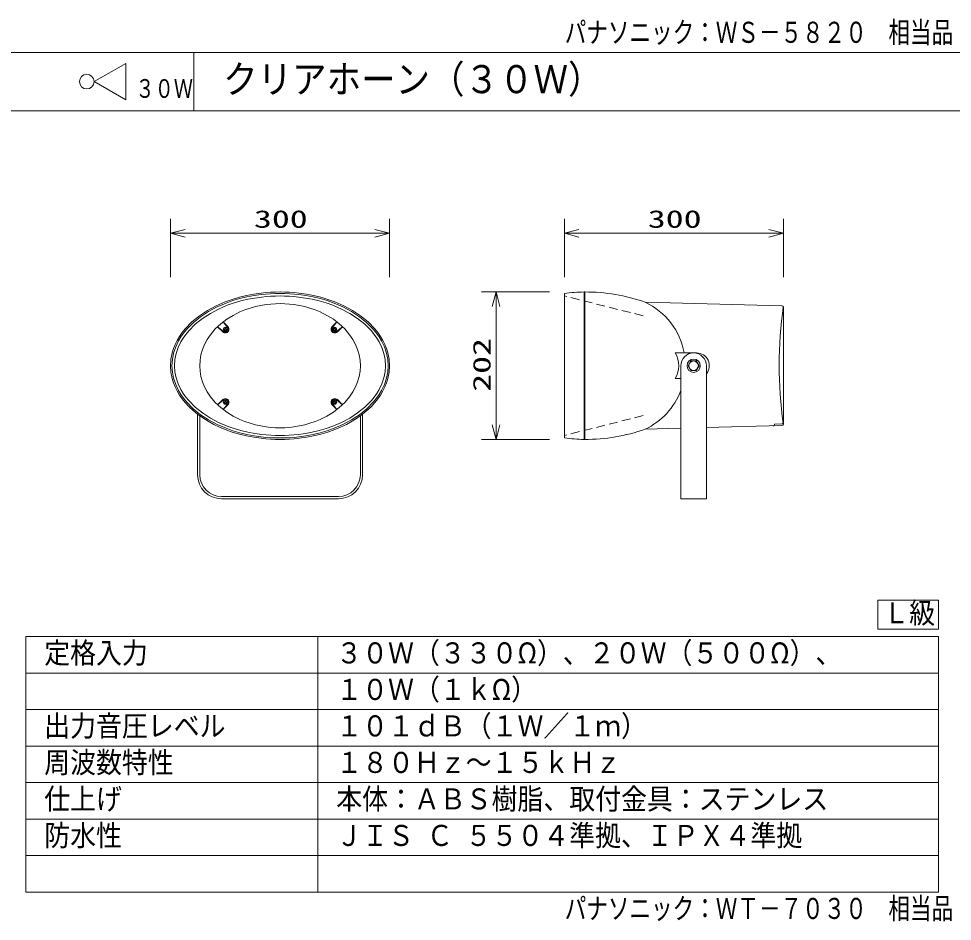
# Model space of a CAD drawing. Units: millimetres on the paper. Extents: x -401 to 401, y -280 to 280.
# Drawn here: x 130 to 257.9, y 1 to 124.6 of the extents above; entities that cross this region are included whole.
import ezdxf
from ezdxf.enums import TextEntityAlignment as Align

# ---------------------------------------------------------------- set-up
doc = ezdxf.new("R2010")
doc.units = ezdxf.units.MM
doc.linetypes.add('DASHED1', pattern=[1.8, 1.2, -0.6])
for name, color, linetype, lineweight in [('0-1_WAKU', 4, 'Continuous', 9), ('0-3_WAKU-M', 7, 'Continuous', 9), ('0-4_(J)SP', 7, 'Continuous', 9), ('0-5_GAIKEI', 4, 'Continuous', 9), ('0-6_SUNPO', 7, 'Continuous', 9), ('0-7_MOJI1', 7, 'Continuous', 9)]:
    doc.layers.add(name, color=color, linetype=linetype, lineweight=lineweight)
doc.layers.add('0-8_相当品', color=4, linetype='Continuous')
doc.styles.add('ＭＳ ゴシック', font='')
doc.styles.get('ＭＳ ゴシック').set_extended_font_data('MS Gothic')

# ---------------------------------------------------------------- blocks, each defined once
blk = doc.blocks.new('_OPEN30')
at = {"layer": '0-6_SUNPO'}
blk.add_line((0, 0), (-1, 0), dxfattribs=at)
blk.add_lwpolyline([(-1, 0.2679), (0, 0), (-1, -0.2679)], dxfattribs=at)

msp = doc.modelspace()

# ---------------------------------------------------------------- linework, layer by layer
at = {"layer": '0-1_WAKU', "color": 3}
for p, q in [((131.011, 40.017), (131.011, 5.017)), ((256.011, 40.017), (131.011, 40.017)), ((171.011, 5.017), (171.011, 40.017)), ((256.011, 40.017), (256.011, 5.017)), ((131.011, 5.017), (256.011, 5.017))]:
    msp.add_line(p, q, dxfattribs=at)
at = {"layer": '0-1_WAKU'}
for p, q in [((131.011, 35.017), (256.011, 35.017)), ((131.011, 30.017), (256.011, 30.017)), ((131.011, 25.017), (256.011, 25.017)), ((131.011, 20.017), (256.011, 20.017)), ((131.011, 15.017), (256.011, 15.017)), ((131.011, 10.017), (256.011, 10.017))]:
    msp.add_line(p, q, dxfattribs=at)
at = {"layer": '0-3_WAKU-M'}
for p, q in [((-386.989, 120.017), (387.011, 120.017)), ((154.011, 120.017), (154.011, 112.017)), ((-386.989, 112.017), (387.011, 112.017))]:
    msp.add_line(p, q, dxfattribs=at)
at = {"layer": '0-4_(J)SP'}
msp.add_lwpolyline([(140.346, 116.017), (144.676, 118.517), (144.676, 113.517)], close=True, dxfattribs=at)
msp.add_circle((139.346, 116.017), 1, dxfattribs=at)
at = {"layer": '0-5_GAIKEI', "color": 7}
for p, q in [((204.759, 87.008), (204.759, 67.208)), ((207.559, 87.208), (207.459, 87.208)), ((207.459, 87.208), (207.459, 67.008)), ((207.559, 87.208), (207.559, 67.008)), ((234.564, 85.313), (215.809, 85.808)), ((234.759, 69.101), (234.759, 85.114)), ((222.859, 78.858), (219.943, 78.858)), ((220.709, 68.537), (220.709, 77.108)), ((224.209, 68.629), (224.209, 77.108)), ((220.709, 75.358), (219.943, 75.358)), ((154.512, 62.178), (154.512, 70.463)), ((177.112, 62.178), (177.112, 70.463)), ((154.812, 62.178), (154.812, 70.239)), ((176.812, 62.178), (176.812, 70.239)), ((220.709, 68.537), (215.809, 68.408)), ((220.709, 68.537), (220.709, 58.858)), ((234.564, 68.901), (224.192, 68.628)), ((224.209, 68.629), (224.209, 58.858)), ((207.559, 67.008), (207.459, 67.008)), ((165.812, 59.178), (157.812, 59.178)), ((165.812, 58.878), (157.812, 58.878)), ((165.812, 59.178), (173.812, 59.178)), ((165.812, 58.878), (173.812, 58.878)), ((224.209, 58.858), (220.709, 58.858))]:
    msp.add_line(p, q, dxfattribs=at)
at = {"layer": '0-5_GAIKEI', "linetype": 'DASHED1'}
for p, q in [((215.548, 83.944), (204.759, 86.658)), ((215.548, 70.272), (204.759, 67.558))]:
    msp.add_line(p, q, dxfattribs=at)
at = {"layer": '0-5_GAIKEI'}
for p, q in [((157.959, 81.755), (157.26, 82.454)), ((158.029, 81.825), (157.261, 82.452)), ((158.666, 82.462), (158.02, 83.108)), ((158.624, 82.359), (158.022, 83.105)), ((158.132, 82.143), (158.177, 82.143)), ((158.132, 82.073), (158.132, 82.143)), ((158.132, 82.073), (158.177, 82.073)), ((158.277, 82.288), (158.347, 82.288)), ((158.277, 82.243), (158.277, 82.288)), ((158.277, 81.928), (158.277, 81.973)), ((158.347, 82.243), (158.347, 82.288)), ((158.447, 82.143), (158.492, 82.143)), ((172.959, 82.462), (173.604, 83.108)), ((173.029, 82.391), (173.602, 83.105)), ((173.177, 82.143), (173.132, 82.143)), ((173.277, 82.243), (173.277, 82.288)), ((173.347, 82.288), (173.277, 82.288)), ((173.347, 82.243), (173.347, 82.288)), ((173.347, 81.928), (173.347, 81.973)), ((173.492, 82.143), (173.447, 82.143)), ((173.492, 82.073), (173.447, 82.073)), ((173.492, 82.073), (173.492, 82.143)), ((173.595, 81.825), (174.363, 82.452)), ((173.666, 81.755), (174.365, 82.454)), ((222.083, 77.758), (221.708, 77.108)), ((221.708, 77.108), (222.083, 76.458)), ((222.834, 77.758), (222.083, 77.758)), ((223.209, 77.108), (222.834, 77.758)), ((222.834, 76.458), (223.209, 77.108)), ((222.834, 76.458), (222.083, 76.458)), ((157.959, 72.462), (157.26, 71.763)), ((157.261, 71.764), (158.029, 72.391)), ((158.666, 71.755), (158.02, 71.109)), ((158.595, 71.825), (158.022, 71.111)), ((158.132, 72.143), (158.132, 72.073)), ((158.132, 72.143), (158.177, 72.143)), ((158.132, 72.073), (158.177, 72.073)), ((158.277, 72.288), (158.277, 72.243)), ((158.277, 72.288), (158.347, 72.288)), ((158.277, 71.973), (158.277, 71.928)), ((158.277, 71.928), (158.347, 71.928)), ((158.347, 72.288), (158.347, 72.243)), ((158.347, 71.973), (158.347, 71.928)), ((158.447, 72.073), (158.492, 72.073)), ((172.959, 71.755), (173.604, 71.109)), ((173.029, 71.825), (173.602, 71.111)), ((173.177, 72.073), (173.132, 72.073)), ((173.277, 71.973), (173.277, 71.928)), ((173.347, 71.928), (173.277, 71.928)), ((173.347, 72.288), (173.347, 72.243)), ((173.347, 71.973), (173.347, 71.928)), ((173.492, 72.143), (173.447, 72.143)), ((173.492, 72.073), (173.447, 72.073)), ((173.492, 72.143), (173.492, 72.073)), ((173.595, 72.391), (174.363, 71.764)), ((173.666, 72.462), (174.365, 71.763)), ((234.564, 69.126), (233.558, 69.098))]:
    msp.add_line(p, q, dxfattribs=at)
at = {"layer": '0-5_GAIKEI', "color": 7}
for points in [[(170.405, 86.725), (169.415, 86.913), (168.417, 87.055), (167.768, 87.122), (167.117, 87.17), (166.465, 87.198), (165.812, 87.208), (165.159, 87.198), (164.507, 87.17), (163.856, 87.122), (163.207, 87.055), (162.21, 86.913), (161.219, 86.725), (160.239, 86.487), (159.269, 86.198), (158.312, 85.855), (157.081, 85.321), (155.895, 84.687), (154.777, 83.952), (153.745, 83.11), (152.822, 82.158), (152.416, 81.652), (152.047, 81.12), (151.717, 80.562), (151.446, 80.014), (151.22, 79.446), (151.04, 78.862), (150.87, 77.992), (150.812, 77.108), (150.87, 76.224), (151.04, 75.354), (151.22, 74.77), (151.446, 74.202), (151.717, 73.654), (152.047, 73.096), (152.416, 72.564), (152.822, 72.058), (153.347, 71.489), (153.912, 70.957), (154.512, 70.463)], [(180.812, 77.108), (180.754, 77.992), (180.584, 78.862), (180.405, 79.446), (180.178, 80.014), (179.908, 80.562), (179.578, 81.12), (179.208, 81.652), (178.803, 82.158), (177.879, 83.11), (176.848, 83.952), (175.729, 84.687), (174.543, 85.321), (173.312, 85.855), (172.355, 86.198), (171.386, 86.487), (170.405, 86.725)], [(154.512, 70.463), (155.217, 69.956), (155.955, 69.494), (156.721, 69.074), (157.508, 68.697), (158.312, 68.361), (159.269, 68.019), (160.239, 67.729), (161.219, 67.491), (162.21, 67.303), (163.207, 67.162), (163.856, 67.095), (164.507, 67.047), (165.159, 67.018), (165.812, 67.008), (166.465, 67.018), (167.117, 67.047), (167.768, 67.095), (168.417, 67.162), (169.415, 67.303), (170.405, 67.491), (171.386, 67.729), (172.355, 68.019), (173.312, 68.361), (174.116, 68.697), (174.904, 69.074), (175.669, 69.494), (176.407, 69.956), (177.112, 70.463), (177.713, 70.957), (178.278, 71.489), (178.803, 72.058), (179.208, 72.564), (179.578, 73.096), (179.908, 73.654), (180.178, 74.202), (180.405, 74.77), (180.584, 75.354), (180.754, 76.224), (180.812, 77.108)]]:
    msp.add_lwpolyline(points, dxfattribs=at)
at = {"layer": '0-5_GAIKEI'}
for points in [[(173.212, 85.682), (172.268, 86.018), (171.311, 86.301), (170.343, 86.534), (169.366, 86.719), (168.382, 86.858), (167.742, 86.923), (167.1, 86.97), (166.456, 86.999), (165.812, 87.008), (165.168, 86.999), (164.525, 86.97), (163.882, 86.923), (163.242, 86.858), (162.258, 86.719), (161.281, 86.534), (160.313, 86.301), (159.357, 86.018), (158.412, 85.682), (157.198, 85.159), (156.029, 84.539), (154.925, 83.818), (153.907, 82.992), (152.995, 82.058), (152.595, 81.563), (152.23, 81.041), (151.905, 80.494), (151.521, 79.681), (151.237, 78.827), (151.069, 77.975), (151.012, 77.108), (151.069, 76.241), (151.237, 75.389), (151.521, 74.535), (151.905, 73.722), (152.23, 73.175), (152.595, 72.654), (152.995, 72.158), (153.907, 71.224), (154.925, 70.399)], [(171.18, 85.976), (170.235, 86.201), (169.282, 86.38), (168.321, 86.513), (167.696, 86.576), (167.069, 86.622), (166.441, 86.649), (165.812, 86.658), (165.183, 86.649), (164.555, 86.622), (163.928, 86.576), (163.303, 86.513), (162.342, 86.38), (161.389, 86.201), (160.444, 85.976), (159.51, 85.703), (158.587, 85.379), (157.404, 84.875), (156.264, 84.278), (155.186, 83.583), (154.191, 82.786), (153.298, 81.883), (152.908, 81.405), (152.552, 80.902), (152.234, 80.374), (151.859, 79.59), (151.582, 78.766), (151.418, 77.944), (151.362, 77.108), (151.418, 76.272), (151.582, 75.45), (151.859, 74.626), (152.234, 73.842), (152.552, 73.314), (152.908, 72.811), (153.298, 72.333), (154.191, 71.43), (155.186, 70.633), (156.264, 69.938), (157.404, 69.341)], [(177.434, 82.786), (176.438, 83.583), (175.361, 84.278), (174.22, 84.875), (173.037, 85.379), (172.114, 85.703), (171.18, 85.976)], [(167.088, 85.551), (166.451, 85.594), (165.812, 85.608), (165.174, 85.594), (164.537, 85.551), (163.902, 85.479), (163.165, 85.359), (162.436, 85.199), (161.716, 84.999), (161.007, 84.756), (160.312, 84.469), (159.391, 84.007), (158.512, 83.463), (157.693, 82.839), (156.945, 82.137), (156.286, 81.358), (155.847, 80.707), (155.476, 80.015), (155.189, 79.313), (154.979, 78.584), (154.854, 77.851), (154.812, 77.108), (154.854, 76.365), (154.979, 75.632), (155.189, 74.903), (155.476, 74.201), (155.847, 73.509), (156.286, 72.858), (156.945, 72.079), (157.693, 71.377), (158.512, 70.753), (159.391, 70.209), (160.312, 69.747), (161.007, 69.46), (161.716, 69.217), (162.436, 69.017), (163.165, 68.857), (163.902, 68.737), (164.537, 68.666), (165.174, 68.622)], [(165.174, 68.622), (165.812, 68.608), (166.451, 68.622), (167.088, 68.666), (167.722, 68.737), (168.459, 68.857), (169.188, 69.017), (169.908, 69.217), (170.617, 69.46), (171.312, 69.747), (172.234, 70.209), (173.112, 70.753), (173.932, 71.377), (174.679, 72.079), (175.338, 72.858), (175.778, 73.509), (176.149, 74.201), (176.435, 74.903), (176.645, 75.632), (176.77, 76.365), (176.812, 77.108), (176.77, 77.851), (176.645, 78.584), (176.435, 79.313), (176.149, 80.015), (175.778, 80.707), (175.338, 81.358), (174.679, 82.137), (173.932, 82.839), (173.112, 83.463), (172.234, 84.007), (171.312, 84.469), (170.617, 84.756), (169.908, 84.999), (169.188, 85.199), (168.459, 85.359), (167.722, 85.479), (167.088, 85.551)], [(179.029, 81.563), (178.629, 82.058), (177.717, 82.992), (176.699, 83.818), (175.595, 84.539), (174.426, 85.159), (173.212, 85.682)], [(157.404, 69.341), (158.587, 68.838), (159.51, 68.513), (160.444, 68.24), (161.389, 68.015), (162.342, 67.837), (163.303, 67.703), (163.928, 67.64), (164.555, 67.594), (165.183, 67.567), (165.812, 67.558), (166.441, 67.567), (167.069, 67.594), (167.696, 67.64), (168.321, 67.703), (169.282, 67.837), (170.235, 68.015), (171.18, 68.24), (172.114, 68.513), (173.037, 68.838), (174.22, 69.341), (175.361, 69.938), (176.438, 70.633), (177.434, 71.43), (178.326, 72.333), (178.716, 72.811), (179.072, 73.314), (179.391, 73.842), (179.766, 74.626), (180.043, 75.45), (180.206, 76.272), (180.262, 77.108), (180.206, 77.944), (180.043, 78.766), (179.766, 79.59), (179.391, 80.374), (179.072, 80.902), (178.716, 81.405), (178.326, 81.883), (177.434, 82.786)], [(158.277, 81.928), (158.347, 81.928), (158.347, 81.973)], [(158.447, 82.073), (158.492, 82.073), (158.492, 82.143)], [(173.177, 82.073), (173.132, 82.073), (173.132, 82.143)], [(173.347, 81.928), (173.277, 81.928), (173.277, 81.973)], [(154.925, 70.399), (156.029, 69.678), (157.198, 69.057), (158.412, 68.534), (159.357, 68.198), (160.313, 67.915), (161.281, 67.682), (162.258, 67.497), (163.242, 67.358), (163.882, 67.293), (164.525, 67.246), (165.168, 67.218), (165.812, 67.208), (166.456, 67.218), (167.1, 67.246), (167.742, 67.293), (168.382, 67.358), (169.366, 67.497), (170.343, 67.682), (171.311, 67.915), (172.268, 68.198), (173.212, 68.534), (174.426, 69.057), (175.595, 69.678), (176.699, 70.399), (177.717, 71.224), (178.629, 72.158), (179.029, 72.654), (179.394, 73.175), (179.72, 73.722), (180.104, 74.535), (180.387, 75.389), (180.555, 76.241), (180.612, 77.108), (180.555, 77.975), (180.387, 78.827), (180.104, 79.681), (179.72, 80.494), (179.394, 81.041), (179.029, 81.563)], [(158.447, 72.143), (158.492, 72.143), (158.492, 72.073)], [(173.177, 72.143), (173.132, 72.143), (173.132, 72.073)], [(173.347, 72.288), (173.277, 72.288), (173.277, 72.243)]]:
    msp.add_lwpolyline(points, dxfattribs=at)
for centre, radius in [((158.312, 82.108), 0.275), ((173.312, 82.108), 0.275), ((222.468, 77.108), 0.909), ((222.459, 77.108), 0.65), ((158.312, 72.108), 0.275), ((173.312, 72.108), 0.275)]:
    msp.add_circle(centre, radius, dxfattribs=at)
at = {"layer": '0-5_GAIKEI', "color": 7}
for centre, radius, start, end in [((208.175, 59.217), 28, 91.46527, 97.00752), ((207.56, 62.208), 25, 70.73454, 90.00313), ((211.719, 77.108), 9.613, 10.48865, 64.8236), ((234.559, 85.114), 0.2, 0, 88.40443), ((216.979, 77.108), 3.443, 329.44708, 30.55292), ((222.459, 77.108), 1.75, 0, 180), ((222.859, 77.108), 1.75, 320.48235, 90), ((211.719, 77.108), 9.613, 295.1764, 339.24763), ((234.559, 69.101), 0.2, 271.50504, 0), ((207.56, 92.008), 25, 269.99688, 289.26547), ((208.175, 94.999), 28, 262.99248, 268.53473), ((157.812, 62.178), 3.3, 180, 270), ((157.812, 62.178), 3, 180, 270), ((173.812, 62.178), 3.3, 270, 0), ((173.812, 62.178), 3, 270, 0)]:
    msp.add_arc(centre, radius, start, end, dxfattribs=at)
at = {"layer": '0-5_GAIKEI'}
for centre, radius, start, end in [((293.827, 77.107), 59.635, 172.20821, 187.61471), ((158.312, 82.108), 0.5, 224.99999, 45), ((158.312, 82.108), 0.4, 224.99999, 45), ((158.177, 82.243), 0.1, 270, 0), ((158.177, 81.973), 0.1, 0, 90), ((158.447, 82.243), 0.1, 180, 270), ((158.447, 81.973), 0.1, 90, 180), ((173.312, 82.108), 0.5, 135, 315.00001), ((173.312, 82.108), 0.4, 135, 315.00001), ((173.177, 82.243), 0.1, 270, 0), ((173.177, 81.973), 0.1, 0, 90), ((173.447, 82.243), 0.1, 180, 270), ((173.447, 81.973), 0.1, 90, 180), ((158.312, 72.108), 0.5, 315, 135.00001), ((158.312, 72.108), 0.4, 315, 135.00001), ((158.177, 72.243), 0.1, 270, 0), ((158.177, 71.973), 0.1, 0, 90), ((158.447, 72.243), 0.1, 180, 270), ((158.447, 71.973), 0.1, 90, 180), ((173.312, 72.108), 0.5, 44.99999, 225), ((173.312, 72.108), 0.4, 44.99999, 225), ((173.177, 72.243), 0.1, 270, 0), ((173.177, 71.973), 0.1, 0, 90), ((173.447, 72.243), 0.1, 180, 270), ((173.447, 71.973), 0.1, 90, 180), ((233.359, 69.069), 0.2, 271.56751, 8.13134), ((234.559, 69.326), 0.2, 271.59557, 0)]:
    msp.add_arc(centre, radius, start, end, dxfattribs=at)
at = {"layer": '0-6_SUNPO'}
for p, q in [((150.812, 89.241), (150.812, 97.241)), ((180.812, 89.241), (180.812, 97.241)), ((204.759, 89.241), (204.759, 97.241)), ((234.759, 89.241), (234.759, 97.241)), ((152.812, 95.241), (178.812, 95.241)), ((206.759, 95.241), (232.759, 95.241)), ((202.713, 87.208), (193.401, 87.208)), ((195.401, 85.208), (195.401, 69.008)), ((202.713, 67.008), (193.401, 67.008))]:
    msp.add_line(p, q, dxfattribs=at)
at = {"layer": '0-7_MOJI1'}
msp.add_lwpolyline([(247.69, 44.984), (256.011, 44.984), (256.011, 41.017), (247.69, 41.017)], close=True, dxfattribs=at)

# ---------------------------------------------------------------- block references
at = {"layer": '0-6_SUNPO', "xscale": 2, "yscale": 2}
for p, rotation in [((150.812, 95.241), 180), ((204.759, 95.241), 180), ((195.401, 87.208), 90), ((195.401, 67.008), 270)]:
    msp.add_blockref('_OPEN30', p, dxfattribs=dict(at, rotation=rotation))
for p in [(180.812, 95.241), (234.759, 95.241)]:
    msp.add_blockref('_OPEN30', p, dxfattribs=at)

# ---------------------------------------------------------------- texts
at = {"layer": '0-4_(J)SP', "style": 'ＭＳ ゴシック', "width": 0.75}
msp.add_text('３０Ｗ', height=2.566, dxfattribs=at).set_placement((146.01, 113.024), align=Align.BOTTOM_LEFT)
at = {"layer": '0-6_SUNPO', "style": 'ＭＳ ゴシック', "width": 1.5}
for p in [(162.241, 95.279), (216.187, 95.279)]:
    msp.add_text('300', height=2.405, dxfattribs=at).set_placement(p, align=Align.BOTTOM_LEFT)
msp.add_text('202', height=2.405, rotation=90, dxfattribs=at).set_placement((195.364, 73.537), align=Align.BOTTOM_LEFT)
at = {"layer": '0-7_MOJI1', "style": 'ＭＳ ゴシック', "width": 0.9}
for s, height, p in [('クリアホーン（３０Ｗ）', 3.849, (158.011, 113.277)), ('Ｌ級', 2.889, (248.451, 40.946)), ('３０Ｗ（３３０Ω）、２０Ｗ（５００Ω）、', 2.889, (173.511, 35.462)), ('定格入力', 2.889, (133.511, 35.462)), ('１０Ｗ（１ｋΩ）', 2.889, (173.511, 30.462)), ('出力音圧レベル', 2.889, (133.511, 25.462)), ('１０１ｄＢ（１Ｗ／１ｍ）', 2.889, (173.511, 25.462)), ('周波数特性', 2.889, (133.511, 20.462)), ('１８０Ｈｚ～１５ｋＨｚ', 2.889, (173.511, 20.462)), ('仕上げ', 2.889, (133.511, 15.462)), ('本体：ＡＢＳ樹脂、取付金具：ステンレス', 2.889, (173.511, 15.462)), ('防水性', 2.889, (133.511, 10.462)), ('ＪＩＳ Ｃ ５５０４準拠、ＩＰＸ４準拠', 2.889, (173.511, 10.462))]:
    msp.add_text(s, height=height, dxfattribs=at).set_placement(p, align=Align.BOTTOM_LEFT)
at = {"layer": '0-8_相当品', "style": 'ＭＳ ゴシック', "width": 0.75}
for s, p in [('パナソニック：ＷＳ－５８２０\u3000相当品', (204.811, 120.462)), ('パナソニック：ＷＴ－７０３０\u3000相当品', (204.811, 0.462))]:
    msp.add_text(s, height=2.889, dxfattribs=at).set_placement(p, align=Align.BOTTOM_LEFT)

doc.saveas('drawing.dxf')
